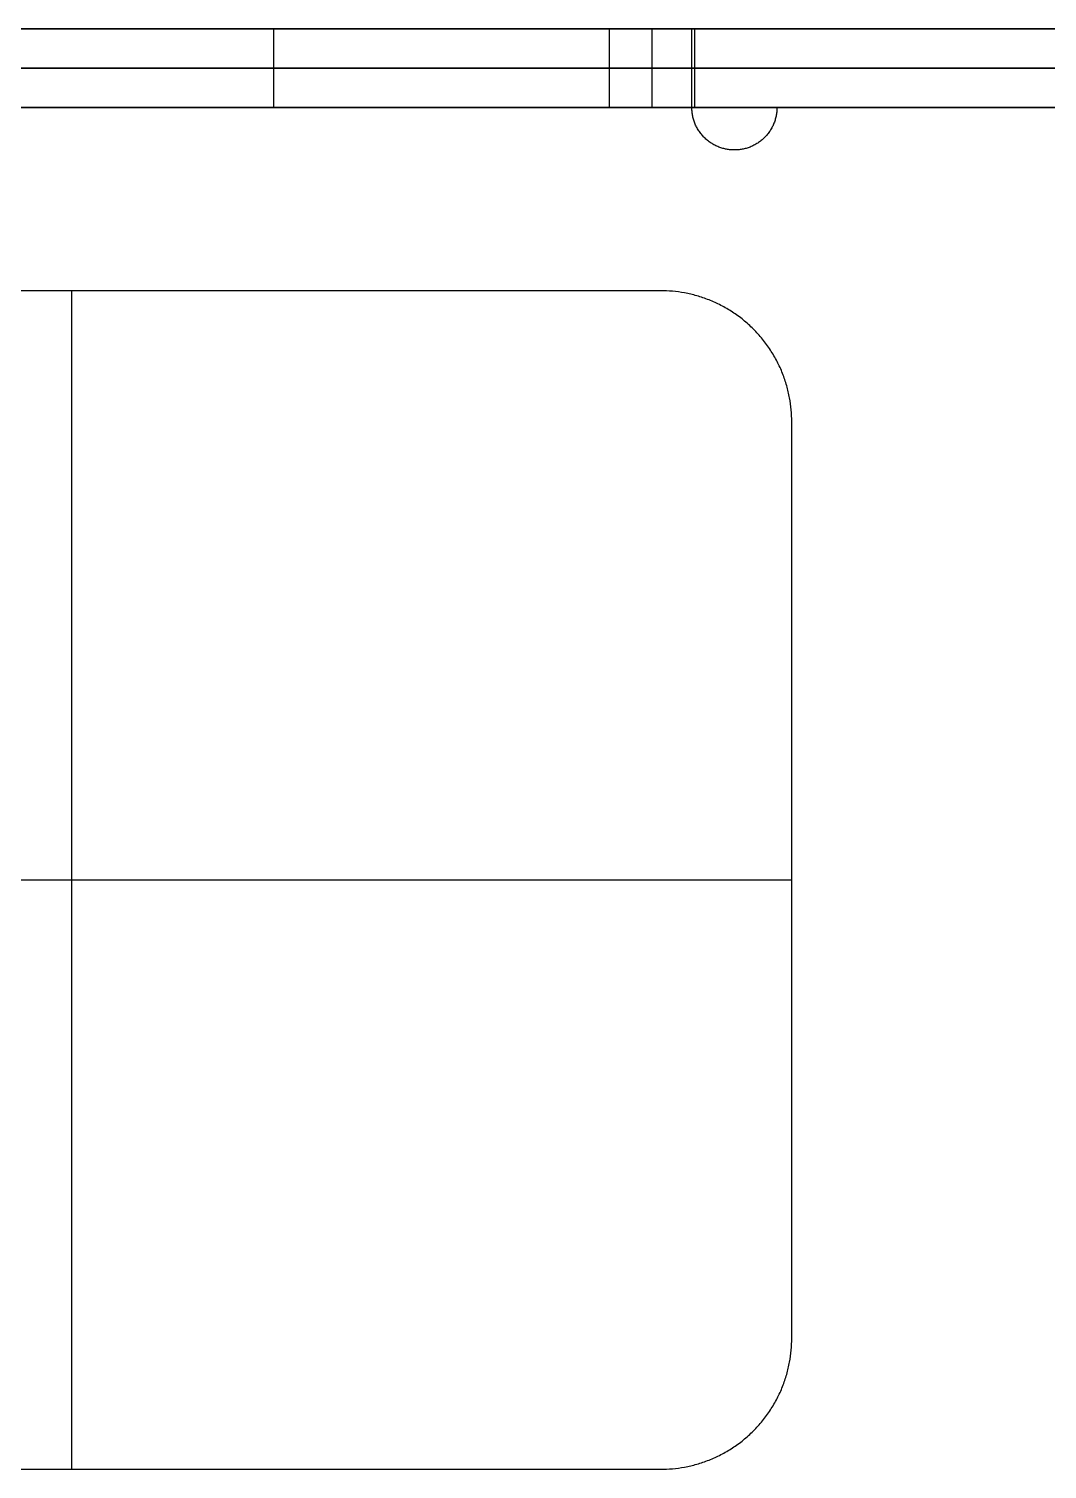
# Model space of a CAD drawing. Header units: millimetres. Extents: x -3003 to 2440, y -88 to 1748.
# Drawn here: x -2924.8 to -2847, y 910.9 to 1020.9 of the extents above; entities that cross this region are included whole.
import ezdxf

# ---------------------------------------------------------------- set-up
doc = ezdxf.new("R2010")
doc.units = ezdxf.units.MM
doc.header["$MEASUREMENT"] = 0
doc.layers.add('ASSEMBLY', color=7, linetype='Continuous', true_color=0x000000)

msp = doc.modelspace()

# ---------------------------------------------------------------- linework, layer by layer
at = {"layer": 'ASSEMBLY'}
for p, q in [((-2552.55, 1020.86, 321), (-3002.55, 1020.86, 321)), ((-2552.55, 1014.86, 321), (-3002.55, 1014.86, 321)), ((-2921.55, 1000.86), (-2921.55, 910.86)), ((-2921.55, 1000.86, 6), (-2921.55, 910.86, 6)), ((-2866.55, 955.86), (-2976.55, 955.86)), ((-2866.55, 955.86, 6), (-2976.55, 955.86, 6))]:
    msp.add_line(p, q, dxfattribs=at)
for points in [[(-2558.55, 1020.86, 636), (-2777.55, 1020.86, 636), (-2996.55, 1020.86, 636)], [(-2874.18, 1020.86, 6), (-2906.12, 1020.86, 6), (-2938.06, 1020.86, 6)], [(-2874.18, 1020.86, 12), (-2906.12, 1020.86, 12), (-2938.06, 1020.86, 12)], [(-2874.18, 1020.86, 9), (-2906.12, 1020.86, 9), (-2938.06, 1020.86, 9)], [(-2931.76, 1020.86, 12), (-2906.12, 1020.86, 12), (-2880.48, 1020.86, 12)], [(-2906.12, 1020.86, 12), (-2906.12, 1017.86, 12), (-2906.12, 1014.86, 12)], [(-2906.12, 1020.86, 6), (-2906.12, 1020.86, 9), (-2906.12, 1020.86, 12)], [(-2880.48, 1020.86, 12), (-2880.48, 1017.86, 12), (-2880.48, 1014.86, 12)], [(-2877.23, 1020.86, 15.25), (-2877.23, 1017.86, 15.25), (-2877.23, 1014.86, 15.25)], [(-2874.18, 1014.86, 6), (-2874.18, 1017.86, 6), (-2874.18, 1020.86, 6)], [(-2874.18, 1020.86, 6), (-2874.18, 1020.86, 9), (-2874.18, 1020.86, 12)], [(-2874.18, 1014.86, 12), (-2874.18, 1017.86, 12), (-2874.18, 1020.86, 12)], [(-2874.18, 1014.86, 9), (-2874.18, 1017.86, 9), (-2874.18, 1020.86, 9)], [(-2873.98, 1020.86, 12), (-2873.98, 1017.86, 12), (-2873.98, 1014.86, 12)], [(-2873.98, 1020.86, 12), (-2873.98, 1020.86, 9), (-2873.98, 1020.86, 6)], [(-2873.98, 1020.86, 6), (-2873.98, 1017.86, 6), (-2873.98, 1014.86, 6)], [(-2873.98, 1020.86, 6), (-2841.84, 1020.86, 6), (-2809.69, 1020.86, 6)], [(-2873.98, 1020.86, 9), (-2873.98, 1017.86, 9), (-2873.98, 1014.86, 9)], [(-2558.55, 1017.86, 636), (-2777.55, 1017.86, 636), (-2996.55, 1017.86, 636)], [(-2931.76, 1017.86, 12), (-2906.12, 1017.86, 12), (-2880.48, 1017.86, 12)], [(-2874.18, 1017.86, 6), (-2874.18, 1017.86, 9), (-2874.18, 1017.86, 12)], [(-2873.98, 1017.86, 12), (-2873.98, 1017.86, 9), (-2873.98, 1017.86, 6)], [(-2873.98, 1017.86, 6), (-2841.84, 1017.86, 6), (-2809.69, 1017.86, 6)], [(-2558.55, 1014.86, 636), (-2777.55, 1014.86, 636), (-2996.55, 1014.86, 636)], [(-2931.76, 1014.86, 12), (-2906.12, 1014.86, 12), (-2880.48, 1014.86, 12)], [(-2874.18, 1014.86, 6), (-2874.18, 1014.86, 9), (-2874.18, 1014.86, 12)], [(-2873.98, 1014.86, 12), (-2873.98, 1014.86, 9), (-2873.98, 1014.86, 6)], [(-2873.98, 1014.86, 6), (-2841.84, 1014.86, 6), (-2809.69, 1014.86, 6)], [(-2815.99, 1014.86, 6), (-2841.84, 1014.86, 6), (-2867.68, 1014.86, 6)], [(-2867.68, 1014.86, 6), (-2867.68, 1014.86, 9), (-2867.68, 1014.86, 12)], [(-2815.99, 1014.86, 12), (-2841.84, 1014.86, 12), (-2867.68, 1014.86, 12)], [(-2815.99, 1014.86, 9), (-2841.84, 1014.86, 9), (-2867.68, 1014.86, 9)], [(-2870.93, 1011.61, 6), (-2870.93, 1011.61, 9), (-2870.93, 1011.61, 12)], [(-2876.55, 1000.86), (-2921.55, 1000.86), (-2966.55, 1000.86)], [(-2876.55, 1000.86, 6), (-2921.55, 1000.86, 6), (-2966.55, 1000.86, 6)], [(-2876.55, 1000.86, 3), (-2921.55, 1000.86, 3), (-2966.55, 1000.86, 3)], [(-2921.55, 1000.86), (-2921.55, 1000.86, 3), (-2921.55, 1000.86, 6)], [(-2876.55, 1000.86), (-2876.55, 1000.86, 3), (-2876.55, 1000.86, 6)], [(-2869.48, 997.94), (-2869.48, 997.94, 3), (-2869.48, 997.94, 6)], [(-2866.55, 920.86), (-2866.55, 955.86), (-2866.55, 990.86)], [(-2866.55, 990.86), (-2866.55, 990.86, 3), (-2866.55, 990.86, 6)], [(-2866.55, 920.86, 6), (-2866.55, 955.86, 6), (-2866.55, 990.86, 6)], [(-2866.55, 920.86, 3), (-2866.55, 955.86, 3), (-2866.55, 990.86, 3)], [(-2866.55, 955.86), (-2866.55, 955.86, 3), (-2866.55, 955.86, 6)], [(-2866.55, 920.86), (-2866.55, 920.86, 3), (-2866.55, 920.86, 6)], [(-2869.48, 913.79), (-2869.48, 913.79, 3), (-2869.48, 913.79, 6)], [(-2966.55, 910.86), (-2921.55, 910.86), (-2876.55, 910.86)], [(-2966.55, 910.86, 6), (-2921.55, 910.86, 6), (-2876.55, 910.86, 6)], [(-2966.55, 910.86, 3), (-2921.55, 910.86, 3), (-2876.55, 910.86, 3)], [(-2921.55, 910.86), (-2921.55, 910.86, 3), (-2921.55, 910.86, 6)], [(-2876.55, 910.86), (-2876.55, 910.86, 3), (-2876.55, 910.86, 6)]]:
    msp.add_open_spline(points, degree=2, dxfattribs=at)
for points, knots in [([(-2880.48, 1020.86, 12), (-2880.48, 1020.86, 15.25), (-2877.23, 1020.86, 15.25), (-2873.98, 1020.86, 15.25), (-2873.98, 1020.86, 12)], [-311.903798, -311.903798, -311.903798, -306.79871, -306.79871, -301.693622, -301.693622, -301.693622]), ([(-2880.48, 1017.86, 12), (-2880.48, 1017.86, 15.25), (-2877.23, 1017.86, 15.25), (-2873.98, 1017.86, 15.25), (-2873.98, 1017.86, 12)], [-311.903798, -311.903798, -311.903798, -306.79871, -306.79871, -301.693622, -301.693622, -301.693622]), ([(-2880.48, 1014.86, 12), (-2880.48, 1014.86, 15.25), (-2877.23, 1014.86, 15.25), (-2873.98, 1014.86, 15.25), (-2873.98, 1014.86, 12)], [-311.903798, -311.903798, -311.903798, -306.79871, -306.79871, -301.693622, -301.693622, -301.693622]), ([(-2867.68, 1014.86, 6), (-2867.68, 1011.61, 6), (-2870.93, 1011.61, 6), (-2874.18, 1011.61, 6), (-2874.18, 1014.86, 6)], [-202.997712, -202.997712, -202.997712, -197.892624, -197.892624, -192.787536, -192.787536, -192.787536]), ([(-2867.68, 1014.86, 12), (-2867.68, 1011.61, 12), (-2870.93, 1011.61, 12), (-2874.18, 1011.61, 12), (-2874.18, 1014.86, 12)], [-202.997712, -202.997712, -202.997712, -197.892624, -197.892624, -192.787536, -192.787536, -192.787536]), ([(-2867.68, 1014.86, 9), (-2867.68, 1011.61, 9), (-2870.93, 1011.61, 9), (-2874.18, 1011.61, 9), (-2874.18, 1014.86, 9)], [-202.997712, -202.997712, -202.997712, -197.892624, -197.892624, -192.787536, -192.787536, -192.787536])]:
    msp.add_rational_spline(points, [1, 0.707106781187, 1, 0.707106781187, 1], degree=2, knots=knots, dxfattribs=at)
for points in [[(-2866.55, 990.86), (-2866.55, 1000.86), (-2876.55, 1000.86)], [(-2866.55, 990.86, 6), (-2866.55, 1000.86, 6), (-2876.55, 1000.86, 6)], [(-2866.55, 990.86, 3), (-2866.55, 1000.86, 3), (-2876.55, 1000.86, 3)], [(-2876.55, 910.86), (-2866.55, 910.86), (-2866.55, 920.86)], [(-2876.55, 910.86, 6), (-2866.55, 910.86, 6), (-2866.55, 920.86, 6)], [(-2876.55, 910.86, 3), (-2866.55, 910.86, 3), (-2866.55, 920.86, 3)]]:
    msp.add_rational_spline(points, [1, 0.707106781187, 1], degree=2, dxfattribs=at)

doc.saveas('drawing.dxf')
